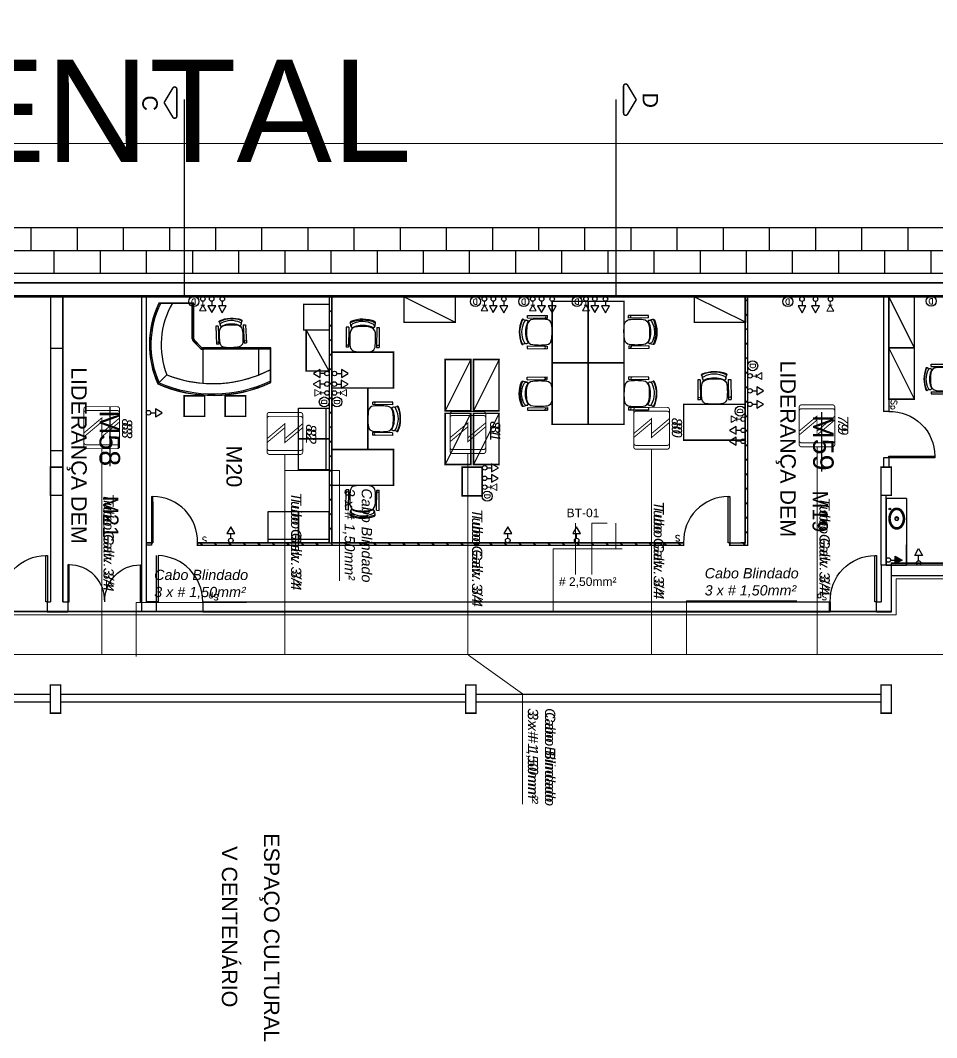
# Model space of a CAD drawing. Header units: metres. Extents: x -331 to 2982, y 362 to 2539.
# Drawn here: x 2813.47 to 2831.34, y 1406.36 to 1426.2 of the extents above; entities that cross this region are included whole.
import ezdxf
from ezdxf.enums import TextEntityAlignment as Align

# ---------------------------------------------------------------- set-up
doc = ezdxf.new("R2010")
doc.units = ezdxf.units.M
doc.layers.get('0').update_dxf_attribs({"color": 251})
for name, color, linetype in [('CX', 251, 'Continuous'), ('DET. FUMAÇA', 1, 'Continuous'), ('Div', 251, 'Continuous'), ('mobiliario', 251, 'Continuous'), ('Pis', 251, 'Continuous')]:
    doc.layers.add(name, color=color, linetype=linetype)
doc.layers.add('EL-PONTOS', color=251, linetype='Continuous', lineweight=30)
doc.layers.add('EL-TELEFONE', color=251, linetype='Continuous', lineweight=20)
doc.styles.add('ARIAL', font='arial.ttf')
doc.styles.add('DESTAQUE', font='arial.ttf', dxfattribs={"height": 0.4})
doc.styles.add('ROMANS', font='romans.shx', dxfattribs={"width": 0.9, "height": 0.07})
doc.styles.get("Standard").update_dxf_attribs({"font": 'arial.ttf', "height": 0.3})

# ---------------------------------------------------------------- blocks, each defined once
blk = doc.blocks.new('Detector de fumaça')
at = {"layer": 'DET. FUMAÇA', "linetype": 'Continuous', "lineweight": 15, "const_width": 0.01870277497772515}
blk.add_lwpolyline([(774.59948291868, 539.8157648447526), (775.2490596285452, 539.8157648447526, -0.414213562373095), (775.2958165659895, 539.7690079073084), (775.2958165659895, 539.1669315525518, -0.414213562373095), (775.2490596285452, 539.1201746151075), (774.59948291868, 539.1201746151075, -0.414213562373095), (774.5527259812357, 539.1669315525518), (774.5527259812357, 539.7690079073084, -0.414213562373095)], format="xyb", close=True, dxfattribs=at)
blk.add_lwpolyline([(774.7729620717275, 539.8157648447526), (775.0644559117889, 539.46796972993), (774.7729620717275, 539.46796972993), (775.0644559117889, 539.1201746151075)], dxfattribs=at)
blk = doc.blocks.new('rett')
at = {"color": 2, "linetype": 'Continuous', "lineweight": 15}
blk.add_line((813.9660645629535, 2203.000419129855), (814.2623575708391, 2203.000419129855), dxfattribs=at)
at = {"layer": 'Div', "color": 2, "linetype": 'Continuous', "lineweight": 15}
for p, q in [((813.6454584484123, 2202.002690364971), (813.6454584484123, 2203.000419129855)), ((813.9660645629542, 2202.002690364971), (813.9660645629535, 2203.000419129855)), ((814.4346317089877, 2202.501554747413), (814.4346317089874, 2203.000419129855))]:
    blk.add_line(p, q, dxfattribs=at)
blk.add_lwpolyline([(813.2136611509295, 2201.294788682367), (813.2136611509295, 2202.501554747413), (814.5599219802248, 2202.501554747413)], dxfattribs=at)
at = {"layer": 'Div', "color": 2, "linetype": 'Continuous', "lineweight": 15, "char_height": 0.1682977584436248, "attachment_point": 1}
for s, insert in [('\\pxqc;\\PBT-01{\\fArial|b0|i1|c0|p34;  }', (808.1902414873588, 2203.568620138259)), ('\\pxqc;\\P\\pi-0.92701,l1.92701,t1.92701;#^I2,50mm²', (808.1979214959712, 2202.227331624766))]:
    blk.add_mtext_dynamic_manual_height_columns(s, width=11.20762391848375, gutter_width=2.10372198054531, heights=[0], dxfattribs=dict(at, insert=insert))
blk = doc.blocks.new('derw')
at = {"layer": 'Div', "color": 2, "linetype": 'Continuous', "lineweight": 15}
blk.add_lwpolyline([(814.4189921522002, 2191.529581289617), (814.4189921522002, 2192.588913395118), (816.5705472743985, 2192.588913395118)], dxfattribs=at)
at = {"layer": 'Div', "color": 2, "linetype": 'Continuous', "lineweight": 15, "insert": (814.7715363855286, 2193.224066991034), "char_height": 0.2, "attachment_point": 1}
blk.add_mtext_dynamic_manual_height_columns('{\\fArial|b0|i1|c0|p34;Cabo Blindado \\P3 x # 1,50mm²}', width=13.3188035564217, gutter_width=2.5, heights=[0], dxfattribs=at)
blk = doc.blocks.new('porta .9')
at = {"layer": 'CX', "ltscale": 8}
blk.add_lwpolyline([(0, 0), (0.03000000000000114, 0), (0.03000000000000114, 0.9000000000000057), (0, 0.9000000000000057)], close=True, dxfattribs=at)
at = {"layer": 'CX', "color": 1, "ltscale": 8}
blk.add_arc((0.02999999999984482, 0.02949999999984243), 0.8705000000001633, 358.0579561378514, 89.99999999999024, dxfattribs=at)
blk = doc.blocks.new('mesa_dep')
at = {"layer": 'mobiliario'}
for p, q in [((995.3682769701263, 976.0591178208633), (995.1918013764935, 976.2334962442255)), ((996.763170004866, 975.5365985433364), (996.763170004866, 976.2100996377349)), ((996.7671700048668, 975.5325985433365), (996.7671700048668, 976.2125985433358)), ((996.7671700048668, 975.5325985433365), (996.7671700048668, 975.952129416286)), ((995.8875419557908, 975.4089589330297), (996.020679040781, 975.54209601802)), ((995.8875419557908, 975.4089589330297), (996.020679040781, 975.54209601802)), ((995.9059267321018, 975.3905741567187), (996.039063817092, 975.523711241709)), ((995.9087551592265, 975.3877457295939), (996.0418922442168, 975.5208828145842)), ((995.9087551592265, 975.3877457295939), (996.0418922442168, 975.5208828145842)), ((996.0701765154645, 975.5625985433362), (996.7671700048668, 975.5625985433362)), ((996.0701765154645, 975.5625985433362), (996.7671700048668, 975.5625985433362)), ((996.0701765154645, 975.5365985433364), (996.763170004866, 975.5365985433364)), ((996.0701765154645, 975.5325985433365), (996.7671700048668, 975.5325985433365)), ((996.0701765154645, 975.5325985433365), (996.7671700048668, 975.5325985433365)), ((995.2044640751756, 975.3495985433365), (995.8970394304743, 975.3495985433365)), ((995.8670394304745, 975.3495985433365), (995.8670394304745, 975.3594614583471)), ((995.8670394304745, 974.0325985433365), (995.8670394304745, 975.3594614583471)), ((995.8670394304745, 974.2625985433369), (995.8670394304745, 975.3495985433365)), ((995.8930394304743, 974.0365985433364), (995.8930394304743, 975.3594614583471)), ((995.8970394304743, 975.3495985433365), (995.8970394304743, 975.3594614583471)), ((995.8970394304743, 974.0325985433365), (995.8970394304743, 975.3594614583471)), ((995.8970394304743, 974.2625985433369), (995.8970394304743, 975.3495985433365)), ((995.3683698111117, 974.2625985433369), (995.8970394304743, 974.2625985433369)), ((995.8970394304743, 974.0325985433365), (995.8970394304743, 974.2625985433369)), ((995.2170394304749, 974.0325985433356), (995.4734054865803, 974.0325985433356)), ((995.217039430474, 974.0325985433365), (995.8970394304743, 974.0325985433365)), ((995.2195904151959, 974.0365985433364), (995.8930394304743, 974.0365985433364)), ((995.4734054865803, 974.0325985433365), (995.8970394304743, 974.0325985433365))]:
    blk.add_line(p, q, dxfattribs=at)
for centre, radius, start, end in [((995.9573716136092, 974.5559825120272), 1.843949595209317, 63.94937376990688, 114.5306266353332), ((995.9573716136092, 974.5559825120272), 1.843949595209317, 63.94937376990688, 114.5306266353332), ((995.9573716136092, 974.5559825120272), 1.843949595209317, 63.94937376990688, 114.5306266353332), ((995.9573716136092, 974.5559825120272), 1.839949595209317, 64.02710490875198, 114.4832740253409), ((995.9573716136092, 974.5559825120272), 1.813949595209317, 63.48524425692066, 114.1700145388668), ((995.9573716136092, 974.5559825120272), 1.813949595209317, 63.48524425692066, 114.1700145388668), ((997.6399119563139, 975.1609755738382), 2.672741289281968, 156.3417068390619, 204.9722757218581), ((997.6399119563139, 975.1609755738391), 2.672741289281968, 156.3417068390619, 204.9722757218581), ((997.6399119563139, 975.1609755738391), 2.668741289281968, 156.3745194624929, 204.9175490790388), ((997.6399119563139, 975.1609755738382), 2.642741289281968, 156.5907197799249, 205.2755604760055), ((997.6399119563139, 975.1609755738391), 2.642741289281968, 156.5907197799249, 205.2755604760055), ((995.9566291546553, 974.5530448178743), 1.616915020455713, 59.91471910294003, 111.3382593494867), ((995.9566291546553, 974.5530448178743), 1.616915020455713, 59.91471910294003, 111.3382593494867), ((997.6399119563139, 975.1609755738382), 2.442741289281968, 158.4275149946345, 207.5117580671921), ((997.6399119563139, 975.1609755738391), 2.442741289281968, 158.4275149946345, 175.5713407159571), ((996.0701765154645, 975.4925985433365), 0.07, 90, 134.999999999917), ((996.0701765154645, 975.4925985433365), 0.07, 90, 134.999999999917), ((996.0701765154645, 975.4925985433365), 0.044, 90, 134.999999999917), ((996.0701765154645, 975.4925985433365), 0.04000000000000001, 90, 134.999999999917), ((996.0701765154645, 975.4925985433365), 0.04000000000000001, 90, 134.999999999917), ((997.6399119563139, 975.1609755738391), 2.442741289281968, 175.5713407158526, 201.5784068974446), ((995.9370394304742, 975.3594614583471), 0.07, 134.999999999917, 180), ((995.9370394304742, 975.3594614583471), 0.07, 134.999999999917, 180), ((995.9370394304742, 975.3594614583471), 0.044, 134.999999999917, 180), ((995.9370394304742, 975.3594614583471), 0.04000000000000001, 134.999999999917, 180), ((995.9370394304742, 975.3594614583471), 0.04000000000000001, 134.999999999917, 180), ((997.6399119563139, 975.1609755738391), 2.442741289281968, 201.5784068974857, 207.5117580671921)]:
    blk.add_arc(centre, radius, start, end, dxfattribs=at)
blk = doc.blocks.new('P42254')
for p, q in [((-0.3225000000000193, 0.5337166262908042), (-0.3224999999999909, 0.1428408039607092)), ((-0.2725000000000222, 0.5337166262908042), (-0.3225000000000122, 0.5337166262907971)), ((-0.2725000000000222, 0.5337166262908042), (-0.272500000000008, 0.1428408039607092)), ((-0.05000000000003979, 0.548610037780584), (-0.05000000000003979, 0.5676862150645618)), ((0.04999999999995453, 0.548610037780584), (0.04999999999996163, 0.5676862150645618)), ((0.2724999999999937, 0.5337166262908255), (0.2725000000000009, 0.1428408039607234)), ((0.2724999999999937, 0.5337166262908255), (0.3224999999999767, 0.5337166262908255)), ((0.3224999999999767, 0.5337166262908255), (0.3224999999999909, 0.1428408039607305)), ((-0.272500000000008, 0.1428408039607092), (-0.3224999999999909, 0.1428408039607092)), ((0.2725000000000009, 0.1428408039607376), (0.3224999999999909, 0.1428408039607376))]:
    blk.add_line(p, q)
for points in [[(0.2410430299691768, 0.611337424790996, 0.481357114588381), (0.2353935931790829, 0.6461917563621853, 0.0971185534649401), (-5.684341886080801e-14, 0.6914665459933502, 0.0971185534649401), (-0.2353935931791966, 0.6461917563621071, 0.481357114588381), (-0.2410430299692905, 0.6113374247909107)], [(-0.050000000000054, 0.567686215064569, 0.1007845010133871), (-0.196299437266191, 0.5251130263126029, -0.4950497619058564), (-0.2251417698316232, 0.5385257952628208), (-0.2407315225934781, 0.6095242155897864, -0.3659634040807862), (-0.2286829860448663, 0.6323597260903924, -0.09440041459954891), (-8.526512829121202e-14, 0.6776226169418891, -0.09440041459954891), (0.228682986044717, 0.632359726090371, -0.3659634040807862), (0.2407315225933644, 0.6095242155898646), (0.2251417698315521, 0.538525795262899, -0.4950497619058566), (0.1962994372661342, 0.5251130263126953, 0.1007845010133808), (0.04999999999996163, 0.5676862150645832, 0.1007845010133808)], [(0.2257748339115722, 0.5414088781656687, 0.3446420822161809), (0.1991074845994234, 0.5969489443959048, 0.1068001061275379), (-4.263256414560601e-14, 0.6470640050547516, 0.1068001061275379), (-0.1991074845995016, 0.5969489443958267, 0.3446420822161809), (-0.225774833911629, 0.5414088781655835)]]:
    blk.add_lwpolyline(points, format="xyb")
blk.add_lwpolyline([(-0.1394036727383181, 0.5391381310162444, 0.3408170527193457), (-0.2460799928597908, 0.4265258920495114, 0.05523048927777615), (-0.243614737142849, 0.1512242988695576, 0.3286428494189207), (-0.1623662529428458, 0.06476714932999528, 0.09094962199575911), (0.1623662529428458, 0.06476714933003791, 0.3286428494189167), (0.2436147371428419, 0.1512242988696073, 0.05523048927777615), (0.2460799928597339, 0.4265258920495612, 0.3408170527193564), (0.1394036727382399, 0.5391381310162799, 0.07791666295720588)], format="xyb", close=True)
for centre, radius, start, end in [((3.552713678800501e-14, 0.02254350295989127), 0.5474227865412027, 84.75946689320956, 95.24053310680613), ((-0.2952526953960088, 0.2065933329813348), 0.02772009877218626, 190.5973069978184, 265.3498529282113), ((-0.2997473046039119, 0.2065933329813348), 0.02772009877218626, 274.6501470717887, 349.4026930021816), ((0.29974730460399, 0.2065933329813632), 0.02772009877218626, 190.5973069978184, 265.3498529282113), ((0.295252695396087, 0.2065933329813632), 0.02772009877218626, 274.6501470717887, 349.4026930021816)]:
    blk.add_arc(centre, radius, start, end)
blk = doc.blocks.new('cad')
at = {"layer": 'mobiliario', "color": 2, "xscale": -0.8999999999996506, "yscale": 0.900000000000091, "zscale": 0.9, "rotation": 134.9824189609743}
blk.add_blockref('P42254', (995.6098371998472, 975.5580356599969), dxfattribs=at)
blk = doc.blocks.new('BNMBV')
at = {"layer": 'EL-PONTOS'}
blk.add_line((462.9542343579263, 120.093273753655), (463.1766279579262, 120.093273753655), dxfattribs=at)
blk.add_lwpolyline([(463.5096846132858, 120.0932737536548), (463.1766279579257, 120.2855641032824), (463.1766279579257, 119.9009834040276)], close=True, dxfattribs=at)
blk = doc.blocks.new('DGDSG')
at = {"layer": 'EL-TELEFONE'}
for p, q in [((462.9591539300152, 117.9616728362843), (463.1489962235704, 117.9616728362843)), ((463.1489962235704, 117.8667516895068), (463.1489962235704, 118.0565939830619))]:
    blk.add_line(p, q, dxfattribs=at)
blk.add_lwpolyline([(463.1489962235704, 117.9616728362844), (463.4337596639034, 117.7972645873527), (463.4337596639034, 118.1260810852158)], close=True, dxfattribs=at)
blk = doc.blocks.new('HJFHJF')
at = {"layer": 'EL-PONTOS'}
blk.add_line((462.944285977289, 118.6918417860195), (463.1666795772893, 118.6918417860195), dxfattribs=at)
blk.add_lwpolyline([(463.5002699772895, 118.6918417860195), (463.1666795772899, 118.8844402932586), (463.1666795772899, 118.4992432787803)], close=True, dxfattribs=at)
blk.add_solid([(463.1666795772893, 118.4992432787805), (463.1666795772893, 118.8844402932586), (463.5002699772893, 118.6918417860195)], dxfattribs=at)

msp = doc.modelspace()

# ---------------------------------------------------------------- hatches: boundary and pattern name
at = {"layer": 'Pis'}
h = msp.add_hatch(dxfattribs=at)
h.set_pattern_fill('JIS_LC_20', color=256, scale=0.01, angle=270, style=0)
h.set_pattern_definition([(314.9999999999999, (1842.730064618298, 2415.423267192641), (0.1414213562373096, 0.1414213562373094), []), (314.9999999999999, (1842.730064618298, 2415.419267192641), (0.1414213562373096, 0.1414213562373094), [])])
edge = h.paths.add_edge_path()
edge.add_line((2819.541149366004, 1420.915130808466), (2819.491149366004, 1420.915130808466))
edge.add_line((2819.491149366004, 1420.915130808466), (2819.491149366003, 1416.015130808466))
edge.add_line((2819.491149366003, 1416.015130808466), (2816.921149366022, 1416.015130808471))
edge.add_line((2816.921149366022, 1416.015130808471), (2816.921149366022, 1415.965130808466))
edge.add_line((2816.921149366022, 1415.965130808467), (2826.401149366005, 1415.965130808466))
edge.add_line((2826.401149366004, 1415.965130808466), (2826.401149366004, 1416.015130808458))
edge.add_line((2826.401149366004, 1416.015130808458), (2819.541149366004, 1416.015130808466))
edge.add_line((2819.541149366004, 1416.015130808466), (2819.541149366004, 1420.915130808466))
edge.add_line((2819.541149366004, 1420.915130808466), (2819.491149366004, 1420.915130808466))
h = msp.add_hatch(dxfattribs=at)
h.set_pattern_fill('JIS_LC_20', color=256, scale=0.01, angle=270, style=0)
h.set_pattern_definition([(314.9999999999999, (3800.203454381519, 2385.926215556172), (0.1414213562373096, 0.1414213562373094), []), (314.9999999999999, (3800.203454381519, 2385.922215556172), (0.1414213562373096, 0.1414213562373094), [])])
edge = h.paths.add_edge_path()
edge.add_line((2827.651149366004, 1420.915130808466), (2827.601149366004, 1420.915130808466))
edge.add_line((2827.601149366004, 1420.915130808466), (2827.601149366, 1416.015130808466))
edge.add_line((2827.601149366, 1416.015130808466), (2827.301149366004, 1416.015130808467))
edge.add_line((2827.301149366004, 1416.015130808466), (2827.301149366004, 1415.965130808466))
edge.add_line((2827.301149366004, 1415.965130808466), (2827.651149366004, 1415.965130808466))
edge.add_line((2827.651149366004, 1415.965130808466), (2827.651149366004, 1420.915130808466))
edge.add_line((2827.651149366004, 1420.915130808466), (2827.601149366004, 1420.915130808466))

# ---------------------------------------------------------------- linework, layer by layer
at = {"lineweight": 0}
msp.add_line((2816.051149366021, 1416.81513080845), (2816.051149366021, 1416.01513080845), dxfattribs=at)
for points in [[(2795.241149366137, 1393.705130808604), (2795.241149366137, 1421.085130808604), (2835.776149366137, 1421.085130808604)], [(2835.776149366137, 1415.615130808604), (2830.451149366137, 1415.615130808604), (2830.451149366137, 1414.675130808603), (2803.276149366137, 1414.675130808603), (2803.276149366137, 1418.200130808604), (2801.676149366137, 1418.200130808604), (2801.676149366137, 1396.635130808603), (2795.241149366137, 1396.635130808603)]]:
    msp.add_lwpolyline(points, dxfattribs=at)
for points in [[(2814.251149366137, 1413.240130808604), (2814.251149366137, 1412.690130808604), (2814.051149366137, 1412.690130808604), (2814.051149366137, 1413.240130808604)], [(2822.351149366137, 1413.240130808604), (2822.351149366137, 1412.690130808604), (2822.151149366137, 1412.690130808604), (2822.151149366137, 1413.240130808604)], [(2830.451149366137, 1413.240130808604), (2830.451149366137, 1412.690130808604), (2830.251149366137, 1412.690130808604), (2830.251149366137, 1413.240130808604)]]:
    msp.add_lwpolyline(points, close=True, dxfattribs=at)
at = {"layer": 'DET. FUMAÇA', "color": 3, "linetype": 'Continuous', "lineweight": 15}
msp.add_lwpolyline([(2840.416122347545, 1415.311590963983), (2830.546608128208, 1415.311590963983), (2830.546608128208, 1414.611447314716), (2801.798026681101, 1414.611447314716), (2801.798026681101, 1396.910451789991), (2830.48813554727, 1396.910451789991), (2830.48813554727, 1317.819532137752), (2851.734899906006, 1317.819532137752), (2851.734899906006, 1316.1833062354)], dxfattribs=at)
at = {"layer": 'Div', "lineweight": 0}
for p, q in [((2830.301149366004, 1420.815130808466), (2830.301149366004, 1418.574803613736)), ((2830.401149366004, 1420.815130808466), (2830.401149366004, 1418.574803613736)), ((2830.401149366004, 1418.574803613736), (2830.301149366004, 1418.574803613736)), ((2830.301149366004, 1417.674803613736), (2830.301149366004, 1417.490130808467)), ((2830.401149366004, 1417.674803613736), (2830.301149366004, 1417.674803613736)), ((2830.401149366004, 1417.674803613736), (2830.401149366004, 1417.490130808467)), ((2817.391149366004, 1416.015130808466), (2819.491149366004, 1416.015130808466)), ((2827.301149366004, 1416.015130808466), (2827.601149366004, 1416.015130808466)), ((2817.391149366004, 1415.965130808466), (2826.401149366004, 1415.965130808466)), ((2827.301149366004, 1415.965130808466), (2827.651149366004, 1415.965130808466))]:
    msp.add_line(p, q, dxfattribs=at)
at = {"layer": 'Div', "color": 150, "linetype": 'Continuous', "lineweight": 0}
for p, q in [((2815.053578117891, 1417.850336511591), (2815.053578117891, 1413.834109680384)), ((2825.776473258685, 1417.837793723058), (2825.776473258685, 1413.834109680384)), ((2829.002555378062, 1417.886189954281), (2829.002555378061, 1413.834109680384)), ((2818.624432908393, 1417.738258962723), (2818.624432908393, 1413.834109680384)), ((2822.193895315652, 1417.755659165607), (2822.193895315652, 1413.834109680384)), ((2802.40923259896, 1413.834109680384), (2840.249268356314, 1413.834109680384))]:
    msp.add_line(p, q, dxfattribs=at)
at = {"layer": 'Div', "color": 230, "linetype": 'Continuous', "lineweight": 0}
msp.add_lwpolyline([(2795.596317751199, 1370.834545312882), (2795.596317751199, 1422.803846404564, -0.4142135623730951), (2796.596317751199, 1423.803846404564), (2832.97784527352, 1423.803846404564, 0.414213562373095), (2833.97784527352, 1424.803846404564), (2833.97784527352, 1444.455909063007, -0.414213562373095), (2834.97784527352, 1445.455909063007), (2844.600745879966, 1445.455909063007, -0.414213562373095), (2845.600745879966, 1444.455909063007), (2845.600745879966, 1423.562805518037, 0.414213562373095), (2846.600745879966, 1422.562805518037), (2856.043722739516, 1422.562805518037, -0.4142135623730951), (2857.043722739516, 1421.562805518037), (2857.043722739516, 1399.808760826745, 0.4142135623730951), (2858.043722739516, 1398.808760826745), (2864.976802588932, 1398.808760826745, -0.414213562373095), (2865.976802588932, 1397.808760826745), (2865.976802588932, 1393.565262432423, -0.414213562373095), (2864.976802588932, 1392.565262432423), (2858.043722739516, 1392.565262432423, 0.414213562373095), (2857.043722739516, 1391.565262432423), (2857.043722739516, 1315.76330235576, -0.414213562373095)], format="xyb", dxfattribs=at)
at = {"layer": 'Div', "color": 2, "linetype": 'Continuous', "lineweight": 15}
msp.add_lwpolyline([(2822.202637041427, 1413.823879841659), (2823.261969146928, 1413.065937007686), (2823.261969146928, 1410.914381885488)], dxfattribs=at)
at = {"layer": 'Pis'}
for p, q in [((2816.663056958605, 1424.657735882144), (2816.663056958605, 1420.835130808467)), ((2825.081262924212, 1424.657735882144), (2825.081262924212, 1420.835130808467)), ((2794.351149366004, 1422.165130808467), (2835.731149366004, 1422.165130808467)), ((2813.671149366004, 1422.165130808467), (2813.671149366004, 1421.715130808467)), ((2814.121149366004, 1422.165130808467), (2814.121149366004, 1422.165130808467)), ((2814.571149366004, 1422.165130808467), (2814.571149366004, 1421.715130808467)), ((2815.021149366004, 1422.165130808467), (2815.021149366004, 1422.165130808467)), ((2815.471149366004, 1422.165130808467), (2815.471149366004, 1421.715130808467)), ((2815.921149366004, 1422.165130808467), (2815.921149366004, 1422.165130808467)), ((2816.371149366004, 1422.165130808467), (2816.371149366004, 1421.715130808467)), ((2816.821149366004, 1422.165130808467), (2816.821149366004, 1422.165130808467)), ((2817.271149366004, 1422.165130808467), (2817.271149366004, 1421.715130808467)), ((2817.721149366004, 1422.165130808467), (2817.721149366004, 1422.165130808467)), ((2818.171149366004, 1422.165130808467), (2818.171149366004, 1421.715130808467)), ((2818.621149366004, 1422.165130808467), (2818.621149366004, 1422.165130808467)), ((2819.071149366004, 1422.165130808467), (2819.071149366004, 1421.715130808467)), ((2819.521149366004, 1422.165130808467), (2819.521149366004, 1422.165130808467)), ((2819.971149366004, 1422.165130808467), (2819.971149366004, 1421.715130808467)), ((2820.421149366004, 1422.165130808467), (2820.421149366004, 1422.165130808467)), ((2820.871149366003, 1422.165130808467), (2820.871149366003, 1421.715130808467)), ((2821.321149366004, 1422.165130808467), (2821.321149366004, 1422.165130808467)), ((2821.771149366004, 1422.165130808467), (2821.771149366004, 1421.715130808467)), ((2822.221149366004, 1422.165130808467), (2822.221149366004, 1422.165130808467)), ((2822.671149366004, 1422.165130808467), (2822.671149366004, 1421.715130808467)), ((2823.121149366003, 1422.165130808467), (2823.121149366003, 1422.165130808467)), ((2823.571149366004, 1422.165130808467), (2823.571149366004, 1421.715130808467)), ((2824.021149366004, 1422.165130808467), (2824.021149366004, 1422.165130808467)), ((2824.471149366004, 1422.165130808467), (2824.471149366004, 1421.715130808467)), ((2824.921149366004, 1422.165130808467), (2824.921149366004, 1422.165130808467)), ((2825.371149366004, 1422.165130808467), (2825.371149366004, 1421.715130808467)), ((2825.821149366004, 1422.165130808467), (2825.821149366004, 1422.165130808467)), ((2826.271149366004, 1422.165130808467), (2826.271149366004, 1421.715130808467)), ((2826.721149366004, 1422.165130808467), (2826.721149366004, 1422.165130808467)), ((2827.171149366004, 1422.165130808467), (2827.171149366004, 1421.715130808467)), ((2827.621149366004, 1422.165130808467), (2827.621149366004, 1422.165130808467)), ((2828.071149366004, 1422.165130808467), (2828.071149366004, 1421.715130808467)), ((2828.521149366004, 1422.165130808467), (2828.521149366004, 1422.165130808467)), ((2828.971149366004, 1422.165130808467), (2828.971149366004, 1421.715130808467)), ((2829.421149366004, 1422.165130808467), (2829.421149366004, 1422.165130808467)), ((2829.871149366003, 1422.165130808467), (2829.871149366003, 1421.715130808467)), ((2830.321149366004, 1422.165130808467), (2830.321149366004, 1422.165130808467)), ((2830.771149366004, 1422.165130808467), (2830.771149366004, 1421.715130808467)), ((2831.221149366004, 1422.165130808467), (2831.221149366004, 1422.165130808467)), ((2794.351149366004, 1421.715130808467), (2835.731149366004, 1421.715130808467)), ((2814.121149366004, 1421.715130808467), (2814.121149366004, 1421.265130808466)), ((2815.021149366004, 1421.715130808467), (2815.021149366004, 1421.265130808466)), ((2815.921149366004, 1421.715130808467), (2815.921149366004, 1421.265130808466)), ((2816.821149366004, 1421.715130808467), (2816.821149366004, 1421.265130808466)), ((2817.721149366004, 1421.715130808467), (2817.721149366004, 1421.265130808466)), ((2818.621149366004, 1421.715130808467), (2818.621149366004, 1421.265130808466)), ((2819.521149366004, 1421.715130808467), (2819.521149366004, 1421.265130808466)), ((2820.421149366004, 1421.715130808467), (2820.421149366004, 1421.265130808466)), ((2821.321149366004, 1421.715130808467), (2821.321149366004, 1421.265130808466)), ((2822.221149366004, 1421.715130808467), (2822.221149366004, 1421.265130808466)), ((2823.121149366003, 1421.715130808467), (2823.121149366003, 1421.265130808466)), ((2824.021149366004, 1421.715130808467), (2824.021149366004, 1421.265130808466)), ((2824.921149366004, 1421.715130808467), (2824.921149366004, 1421.265130808466)), ((2825.821149366004, 1421.715130808467), (2825.821149366004, 1421.265130808466)), ((2826.721149366004, 1421.715130808467), (2826.721149366004, 1421.265130808466)), ((2827.621149366004, 1421.715130808467), (2827.621149366004, 1421.265130808466)), ((2828.521149366004, 1421.715130808467), (2828.521149366004, 1421.265130808466)), ((2829.421149366004, 1421.715130808467), (2829.421149366004, 1421.265130808466)), ((2830.321149366004, 1421.715130808467), (2830.321149366004, 1421.265130808466)), ((2831.221149366004, 1421.715130808467), (2831.221149366004, 1421.265130808466)), ((2835.731149366004, 1421.265130808467), (2794.801149366004, 1421.265130808466)), ((2795.241149366004, 1420.835130808467), (2835.731149366004, 1420.835130808467)), ((2798.001149366004, 1420.815130808467), (2835.731149366004, 1420.815130808466)), ((2814.051649366003, 1420.835130808468), (2835.731149366004, 1420.835130808467)), ((2814.051649366004, 1420.815130808467), (2814.051649366004, 1417.025130808467)), ((2814.051649366003, 1420.815130808467), (2814.051649366004, 1417.490130808467)), ((2814.051649366004, 1420.815130808465), (2835.731149366004, 1420.815130808466)), ((2814.051649366004, 1420.815130808467), (2814.051649366003, 1419.805130808467)), ((2814.051649366003, 1420.815130808467), (2814.051649366003, 1419.805130808467)), ((2814.291149366004, 1420.815130808467), (2814.291149366004, 1414.865130808467)), ((2814.291149366004, 1417.490130808467), (2814.291149366004, 1420.815130808467)), ((2814.291149366004, 1420.815130808467), (2814.291149366004, 1419.805130808467)), ((2814.291149366004, 1419.805130808467), (2814.291149366004, 1420.815130808467)), ((2815.831149366004, 1420.815130808467), (2815.831149366004, 1414.665130808467)), ((2815.921149366004, 1420.815130808467), (2815.921149366004, 1414.865130808467)), ((2820.551149366004, 1420.815130808466), (2818.219726831482, 1420.815130808466)), ((2819.491149366004, 1420.815130808465), (2819.491149366004, 1416.015130808466)), ((2819.541149366004, 1420.815130808465), (2819.541149366004, 1416.015130808466)), ((2820.948516527818, 1420.815130808466), (2821.948516527818, 1420.315130808466)), ((2826.611149366004, 1420.815130808466), (2827.611149366004, 1420.315130808466)), ((2830.301149366004, 1420.815130808466), (2830.301149366004, 1418.574803613736)), ((2830.401149366004, 1420.815130808466), (2830.401149366004, 1418.574803613736)), ((2830.901149366004, 1419.815130808466), (2830.401149366004, 1420.815130808466)), ((2819.491149366004, 1419.365130808466), (2819.041149366004, 1420.165130808466)), ((2814.291149366004, 1419.805130808467), (2814.051649366004, 1419.805130808467)), ((2830.901149366004, 1418.815130808466), (2830.401149366004, 1419.815130808466)), ((2822.251149366004, 1419.590130808466), (2821.751149366004, 1418.590130808466)), ((2822.801149366004, 1419.590130808466), (2822.301149366004, 1418.590130808466)), ((2815.216561792065, 1417.510784072122), (2815.216561792065, 1418.659914762059)), ((2818.891149366004, 1418.040130808467), (2818.891149366004, 1418.640130808467)), ((2818.891149366004, 1418.040130808467), (2818.891149366004, 1418.640130808467)), ((2818.891149366004, 1418.640130808467), (2819.491149366004, 1418.640130808467)), ((2819.421149366004, 1418.640130808467), (2819.421149366004, 1418.040130808467)), ((2819.491149366004, 1418.640130808467), (2819.491149366004, 1418.040130808467)), ((2829.094275055126, 1417.402960599151), (2829.094275055126, 1418.562022398441)), ((2830.401149366004, 1418.574803613736), (2830.301149366004, 1418.574803613736)), ((2822.251149366004, 1418.540130808467), (2821.751149366004, 1417.540130808467)), ((2822.801149366004, 1418.540130808467), (2822.301149366004, 1417.540130808467)), ((2818.891149366004, 1417.440130808467), (2818.891149366004, 1418.040130808467)), ((2818.891149366004, 1417.440130808467), (2818.891149366004, 1418.040130808467)), ((2818.891149366004, 1418.040130808467), (2819.491149366004, 1418.040130808467)), ((2819.491149366004, 1418.040130808467), (2818.891149366004, 1418.040130808467)), ((2819.421149366004, 1418.040130808467), (2819.421149366004, 1417.440130808467)), ((2819.491149366004, 1418.040130808467), (2819.491149366004, 1417.440130808467)), ((2814.051649366003, 1417.805130808467), (2814.051649366004, 1417.025130808467)), ((2814.051649366004, 1417.805130808467), (2814.051649366004, 1417.490130808467)), ((2814.291149366004, 1417.805130808467), (2814.051649366003, 1417.805130808467)), ((2814.291149366004, 1417.805130808467), (2814.291149366004, 1414.865130808467)), ((2814.291149366004, 1417.490130808467), (2814.291149366004, 1417.805130808467)), ((2814.291149366004, 1414.865130808467), (2814.291149366004, 1417.805130808467)), ((2830.301149366004, 1417.674803613736), (2830.301149366004, 1417.490130808467)), ((2830.401149366004, 1417.674803613736), (2830.301149366004, 1417.674803613736)), ((2830.401149366004, 1417.674803613736), (2830.401149366004, 1417.490130808467)), ((2814.051649366004, 1417.490130808467), (2814.291149366004, 1417.490130808467)), ((2814.051649366004, 1417.490130808467), (2814.291149366004, 1417.490130808467)), ((2819.491149366004, 1417.440130808467), (2818.891149366004, 1417.440130808467)), ((2814.051649366004, 1416.940130808467), (2814.051649366004, 1414.865130808467)), ((2814.051649366004, 1416.940130808467), (2814.051649366004, 1414.865130808467)), ((2816.021149366021, 1416.915130808451), (2816.021149366004, 1416.015130808451)), ((2816.021149366021, 1416.915130808451), (2816.051149366017, 1416.915130808451)), ((2816.051149366021, 1416.015130808451), (2816.051149366017, 1416.915130808451)), ((2816.051149366021, 1416.81513080845), (2816.051149366021, 1416.015130808451)), ((2827.271149366004, 1416.015130808466), (2827.271149366008, 1416.915130808466)), ((2827.271149366008, 1416.915130808466), (2827.301149366004, 1416.915130808466)), ((2827.301149366004, 1416.915130808466), (2827.301149366021, 1416.015130808467)), ((2830.251149366004, 1415.575130808467), (2830.251149366004, 1416.940130808466)), ((2830.351149366003, 1415.575130808467), (2830.351149366004, 1416.940130808466)), ((2830.351198462513, 1416.87513081051), (2830.351149366003, 1415.575130808467)), ((2830.746149454159, 1416.87513081051), (2830.351198462513, 1416.87513081051)), ((2830.746149454159, 1416.87513081051), (2830.746153616578, 1415.575147252903)), ((2818.891149366003, 1416.615130808466), (2818.291149366003, 1416.615130808466)), ((2818.291149366003, 1416.615130808466), (2818.291149366003, 1416.015130808466)), ((2819.491149366003, 1416.615130808466), (2818.891149366003, 1416.615130808466)), ((2818.891149366003, 1416.615130808466), (2818.891149366003, 1416.015130808466)), ((2818.891149366003, 1416.015130808466), (2818.891149366003, 1416.615130808466)), ((2819.491149366003, 1416.015130808466), (2819.491149366003, 1416.615130808466)), ((2816.021149366004, 1416.015130808471), (2815.921149366004, 1416.015130808471)), ((2815.921149366004, 1416.015130808471), (2816.021149366004, 1416.015130808471)), ((2816.051149366021, 1416.015130808451), (2816.021149366021, 1416.015130808451)), ((2816.021149366021, 1416.015130808451), (2816.051149366021, 1416.015130808451)), ((2816.021149366004, 1416.015130808451), (2816.051149366021, 1416.015130808451)), ((2816.021149366004, 1416.015130808471), (2816.021149366004, 1415.965130808466)), ((2817.391149366003, 1416.015130808466), (2819.491149366004, 1416.015130808466)), ((2818.291149366003, 1416.085130808466), (2818.891149366003, 1416.085130808466)), ((2818.291149366003, 1416.015130808466), (2818.891149366003, 1416.015130808466)), ((2818.891149366003, 1416.085130808466), (2819.491149366003, 1416.085130808466)), ((2818.891149366003, 1416.015130808466), (2819.491149366003, 1416.015130808466)), ((2827.301149366004, 1416.015130808466), (2827.271149366004, 1416.015130808466)), ((2827.301149366004, 1416.015130808466), (2827.601149366004, 1416.015130808466)), ((2816.021149366004, 1415.965130808467), (2815.921149366004, 1415.965130808466)), ((2817.391149366003, 1415.965130808466), (2826.401149366004, 1415.965130808466)), ((2827.301149366004, 1415.965130808466), (2827.651149366004, 1415.965130808466)), ((2830.746183951602, 1415.575147254166), (2830.746183951602, 1415.975147254166)), ((2816.121149366004, 1414.865130808467), (2816.121149366004, 1415.765130808467)), ((2816.151149366004, 1415.765130808467), (2816.151149366004, 1414.865130808467)), ((2834.676149366004, 1415.575130808467), (2830.251149366004, 1415.575130808467)), ((2830.251149366004, 1415.575130808467), (2830.251149366004, 1414.865130808467)), ((2830.351149366003, 1415.575130808467), (2830.746149366012, 1415.575147252726)), ((2830.451149366004, 1415.375130808467), (2830.451149366004, 1414.665130808467)), ((2830.451149366004, 1415.375130808467), (2834.676149366004, 1415.375130808467)), ((2830.451149366004, 1415.375130808467), (2830.451149366004, 1414.665130808467)), ((2813.991149366004, 1414.865130808467), (2813.991149366004, 1414.665130808467)), ((2813.991149366004, 1414.865130808467), (2814.051649366004, 1414.865130808467)), ((2813.991149366004, 1414.865130808467), (2813.991149366004, 1414.665130808467)), ((2813.991149366004, 1414.865130808467), (2814.051649366004, 1414.865130808467)), ((2814.291149366004, 1414.865130808467), (2814.391149366004, 1414.865130808467)), ((2814.291149366004, 1414.865130808467), (2814.391149366004, 1414.865130808467)), ((2814.391149366004, 1414.865130808467), (2814.391149366004, 1414.665130808467)), ((2814.391149366004, 1414.865130808467), (2814.391149366004, 1414.665130808467)), ((2816.121149366004, 1414.865130808467), (2815.921149366004, 1414.865130808467)), ((2816.121149366004, 1414.665130808467), (2816.121149366004, 1414.865130808467)), ((2816.151149366004, 1414.865130808467), (2816.121149366004, 1414.865130808467)), ((2817.021149366004, 1414.865130808467), (2829.261149366004, 1414.865130808467)), ((2817.021149366004, 1414.865130808467), (2817.021149366004, 1414.665130808467)), ((2829.241149366004, 1414.845130808467), (2829.241149366004, 1414.685130808466)), ((2829.261149366004, 1414.865130808467), (2829.261149366004, 1414.665130808467)), ((2830.161149366004, 1414.665130808467), (2830.161149366004, 1414.865130808467)), ((2830.161149366004, 1414.865130808467), (2830.251149366004, 1414.865130808467)), ((2813.991149366004, 1414.665130808467), (2814.391149366004, 1414.665130808467)), ((2813.991149366004, 1414.665130808467), (2814.391149366004, 1414.665130808467)), ((2816.121149366004, 1414.665130808467), (2815.831149366004, 1414.665130808467)), ((2817.021149366004, 1414.665130808467), (2823.901149366004, 1414.665130808467)), ((2823.901149366004, 1414.665130808467), (2825.951149366004, 1414.665130808467)), ((2825.951149366004, 1414.665130808467), (2829.261149366004, 1414.665130808467)), ((2830.161149366004, 1414.665130808467), (2830.451149366004, 1414.665130808467)), ((2814.051149366004, 1413.055130808467), (2806.151149366004, 1413.055130808467)), ((2822.151149366004, 1413.055130808467), (2814.251149366004, 1413.055130808467)), ((2830.251149366004, 1413.055130808467), (2822.351149366004, 1413.055130808467)), ((2814.051149366004, 1412.905130808467), (2806.151149366004, 1412.905130808467)), ((2822.151149366004, 1412.905130808467), (2814.251149366004, 1412.905130808467)), ((2830.251149366004, 1412.905130808467), (2822.351149366004, 1412.905130808467))]:
    msp.add_line(p, q, dxfattribs=at)
at = {"layer": 'Pis', "const_width": 0.03}
for points in [[(2816.268786640185, 1424.599653645736), (2816.439728243777, 1424.88455631839, -0.7606672851537164), (2816.516378159804, 1424.863325520736), (2816.516378159804, 1424.335981770736, -0.7606672851537164), (2816.439728243777, 1424.314750973082), (2816.268786640185, 1424.599653645736)], [(2825.47775414833, 1424.657735882144), (2825.306812544738, 1424.942638554798, 0.7606672851537164), (2825.230162628712, 1424.921407757144), (2825.230162628712, 1424.394064007144, 0.7606672851537164), (2825.306812544738, 1424.37283320949), (2825.47775414833, 1424.657735882144)], [(2830.462294079054, 1416.328714037728, -0.3591786563961976), (2830.462180565326, 1416.64243640394)], [(2830.478609989015, 1416.342190876313, -0.3591687241997205), (2830.478511210046, 1416.628977426598)], [(2830.462180565326, 1416.64243640394, -0.4723933750135079), (2830.651927549791, 1416.642436442768)], [(2830.478511210046, 1416.628977426598, -0.4725267432397926), (2830.635625623083, 1416.62894270349)], [(2830.635625623083, 1416.62894270349, -0.3589741346190575), (2830.635597438221, 1416.342311050857)], [(2830.651927549791, 1416.642436442768, -0.3589745292015598), (2830.651927926892, 1416.328851884168)], [(2830.534380323649, 1416.485643966259, -0.9999999999999999), (2830.579727813918, 1416.48564399349)], [(2830.651927926892, 1416.328851884168, -0.4716991497528448), (2830.462294079054, 1416.328714037728)], [(2830.635597438221, 1416.342311050857, -0.4717006962182343), (2830.478609989015, 1416.342190876313)]]:
    msp.add_lwpolyline(points, format="xyb", dxfattribs=at)
for points in [[(2795.241149366137, 1393.705130808604), (2795.241149366137, 1421.085130808604), (2835.776149366137, 1421.085130808604)], [(2819.491149366004, 1420.815130808465), (2819.491149366003, 1416.015130808466), (2816.921149366022, 1416.015130808471), (2816.921149366022, 1415.965130808467), (2826.401149366004, 1415.965130808466), (2826.401149366004, 1416.015130808458), (2819.541149366004, 1416.015130808466), (2819.541149366004, 1420.815130808465)], [(2819.491149366004, 1420.843091559034), (2819.491149366004, 1420.839091559034)], [(2827.601149366003, 1420.815130808466), (2827.601149366, 1416.015130808466), (2827.301149366004, 1416.015130808467), (2827.301149366003, 1415.965130808466), (2827.651149366004, 1415.965130808466), (2827.651149366004, 1420.815130808466)], [(2835.776149366137, 1415.615130808604), (2830.451149366137, 1415.615130808604), (2830.451149366137, 1414.675130808604), (2803.276149366137, 1414.675130808604), (2803.276149366137, 1418.200130808604), (2801.676149366137, 1418.200130808604), (2801.676149366137, 1396.635130808604), (2795.241149366137, 1396.635130808604)]]:
    msp.add_lwpolyline(points, dxfattribs=at)
for points in [[(2821.948516527818, 1420.315130808466), (2821.948516527818, 1420.815130808466), (2820.948516527818, 1420.815130808466), (2820.948516527818, 1420.315130808466)], [(2827.611149366004, 1420.315130808466), (2827.611149366004, 1420.815130808466), (2826.611149366004, 1420.815130808466), (2826.611149366004, 1420.315130808466)], [(2830.401149366004, 1420.815130808466), (2830.901149366004, 1420.815130808466), (2830.901149366004, 1419.815130808466), (2830.401149366004, 1419.815130808466)], [(2818.991149366004, 1420.665130808466), (2818.991149366004, 1420.165130808466), (2819.491149366004, 1420.165130808466), (2819.491149366004, 1420.665130808466)], [(2824.537522826123, 1420.724611107339), (2824.537522826123, 1419.524611107339), (2823.837522826123, 1419.524611107339), (2823.837522826123, 1420.724611107339)], [(2824.537522826123, 1420.724611107339), (2824.537522826123, 1419.524611107339), (2825.237522826123, 1419.524611107339), (2825.237522826123, 1420.724611107339)], [(2819.491149366004, 1420.165130808466), (2819.041149366004, 1420.165130808466), (2819.041149366004, 1419.365130808466), (2819.491149366004, 1419.365130808466)], [(2820.741149366004, 1419.034481811439), (2819.541149366004, 1419.034481811439), (2819.541149366004, 1419.734481811439), (2820.741149366004, 1419.734481811439)], [(2830.401149366004, 1419.815130808466), (2830.901149366004, 1419.815130808466), (2830.901149366004, 1418.815130808466), (2830.401149366004, 1418.815130808466)], [(2821.751149366004, 1418.590130808466), (2822.251149366004, 1418.590130808466), (2822.251149366004, 1419.590130808466), (2821.751149366004, 1419.590130808466)], [(2822.301149366004, 1418.590130808466), (2822.801149366004, 1418.590130808466), (2822.801149366004, 1419.590130808466), (2822.301149366004, 1419.590130808466)], [(2824.537522826123, 1418.324611107339), (2824.537522826123, 1419.524611107339), (2823.837522826123, 1419.524611107339), (2823.837522826123, 1418.324611107339)], [(2824.537522826123, 1418.324611107339), (2824.537522826123, 1419.524611107339), (2825.237522826123, 1419.524611107339), (2825.237522826123, 1418.324611107339)], [(2819.541149366004, 1417.834481811439), (2819.541149366004, 1419.034481811439), (2820.241149366004, 1419.034481811439), (2820.241149366004, 1417.834481811439)], [(2816.659777467061, 1418.88100141825), (2816.659777467061, 1418.48100141825), (2817.059777467061, 1418.48100141825), (2817.059777467061, 1418.88100141825)], [(2817.459777467061, 1418.88100141825), (2817.459777467061, 1418.48100141825), (2817.859777467061, 1418.48100141825), (2817.859777467061, 1418.88100141825)], [(2826.401149366001, 1418.015130808466), (2827.601149366002, 1418.015130808466), (2827.601149366002, 1418.715130808466), (2826.401149366001, 1418.715130808466)], [(2821.751149366004, 1417.540130808467), (2822.251149366004, 1417.540130808467), (2822.251149366004, 1418.540130808467), (2821.751149366004, 1418.540130808467)], [(2822.301149366004, 1417.540130808467), (2822.801149366004, 1417.540130808467), (2822.801149366004, 1418.540130808467), (2822.301149366004, 1418.540130808467)], [(2819.541149366004, 1417.834481811439), (2820.741149366004, 1417.834481811439), (2820.741149366004, 1417.13448181144), (2819.541149366004, 1417.13448181144)], [(2814.051649366004, 1416.940130808467), (2814.051649366004, 1417.490130808467), (2814.291149366004, 1417.490130808467), (2814.291149366004, 1416.940130808467)], [(2814.051649366004, 1416.940130808467), (2814.051649366004, 1417.490130808467), (2814.291149366004, 1417.490130808467), (2814.291149366004, 1416.940130808467)], [(2814.051649366003, 1416.940130808467), (2814.051649366003, 1417.490130808467), (2814.291149366004, 1417.490130808467), (2814.291149366004, 1416.940130808467)], [(2822.471149366003, 1417.490130808467), (2822.471149366003, 1416.930130808467), (2822.081149366004, 1416.930130808467), (2822.081149366004, 1417.490130808467)], [(2830.251149366004, 1416.940130808466), (2830.251149366004, 1417.490130808467), (2830.451149366004, 1417.490130808467), (2830.451149366004, 1416.940130808466)], [(2814.251149366137, 1413.240130808604), (2814.251149366137, 1412.690130808604), (2814.051149366137, 1412.690130808604), (2814.051149366137, 1413.240130808604)], [(2814.051149366004, 1412.690130808467), (2814.051149366004, 1413.240130808467), (2814.251149366004, 1413.240130808467), (2814.251149366004, 1412.690130808467)], [(2822.351149366137, 1413.240130808604), (2822.351149366137, 1412.690130808604), (2822.151149366137, 1412.690130808604), (2822.151149366137, 1413.240130808604)], [(2822.151149366004, 1412.690130808466), (2822.151149366004, 1413.240130808467), (2822.351149366004, 1413.240130808467), (2822.351149366004, 1412.690130808466)], [(2830.451149366137, 1413.240130808604), (2830.451149366137, 1412.690130808604), (2830.251149366137, 1412.690130808604), (2830.251149366137, 1413.240130808604)], [(2830.251149366004, 1412.690130808466), (2830.251149366004, 1413.240130808467), (2830.451149366004, 1413.240130808467), (2830.451149366004, 1412.690130808466)]]:
    msp.add_lwpolyline(points, close=True, dxfattribs=at)
msp.add_lwpolyline([(2830.557054048601, 1416.519252963746, -1.732057465490803), (2830.527947733164, 1416.468839664246, -0.5773480498908473)], format="xyb", close=True, dxfattribs=at)
at = {"layer": 'Pis'}
for centre, radius in [((2816.849172055253, 1420.721105317685), 0.09750623514569869), ((2817.024560806827, 1420.769938902747), 0.04435929087958357), ((2817.197720541626, 1420.770771517586), 0.04435929087958357), ((2817.403925833894, 1420.768970398219), 0.04435929087958357), ((2822.340818609531, 1420.721105317685), 0.09750623514569869), ((2822.516207361105, 1420.769938902746), 0.04435929087958357), ((2822.689367095904, 1420.770771517586), 0.04435929087958357), ((2822.895572388172, 1420.768970398218), 0.04435929087958357), ((2823.282769047482, 1420.721105317685), 0.09750623514569869), ((2823.458157799056, 1420.769938902747), 0.04435929087958357), ((2823.631317533855, 1420.770771517586), 0.04435929087958357), ((2823.837522826123, 1420.768970398219), 0.04435929087958357), ((2824.321672712168, 1420.721105317685), 0.09750623514569869), ((2824.497061463742, 1420.769938902747), 0.04435929087958357), ((2824.670221198541, 1420.770771517586), 0.04435929087958357), ((2824.87642649081, 1420.768970398219), 0.04435929087958357), ((2828.433613497127, 1420.71762457332), 0.09750623514569869), ((2828.709962718572, 1420.767796925666), 0.04435929087958357), ((2828.973303996506, 1420.767796925666), 0.04435929087958357), ((2829.264495101085, 1420.767796925666), 0.04435929087958357), ((2831.230298208925, 1420.727294486857), 0.09750623514569869), ((2827.748655601149, 1419.467664612145), 0.09750623514569869), ((2819.446790075124, 1419.3164432335), 0.04435929087958357), ((2819.592564063338, 1419.3164432335), 0.04435929087958357), ((2819.444988955756, 1419.110237941231), 0.04435929087958357), ((2819.590762943971, 1419.110237941231), 0.04435929087958357), ((2827.695508656883, 1419.269663190979), 0.04435929087958357), ((2819.445158511595, 1418.937078206432), 0.04435929087958357), ((2819.59159555881, 1418.937078206432), 0.04435929087958357), ((2827.695508656883, 1418.9784720864), 0.04435929087958357), ((2819.393643130858, 1418.761689454858), 0.09750623514569869), ((2819.640429143872, 1418.761689454858), 0.09750623514569869), ((2827.695508656883, 1418.715130808466), 0.04435929087958357), ((2815.965508656883, 1418.551112799297), 0.04435929087958357), ((2827.503643130856, 1418.58287797075), 0.09750623514569869), ((2827.561652967763, 1418.426774111812), 0.04435929087958357), ((2827.561652967763, 1418.207252100875), 0.04435929087958357), ((2827.561652967762, 1417.994937215089), 0.04435929087958357), ((2822.522564063338, 1417.477521087072), 0.04435929087958357), ((2822.520762943971, 1417.271315794804), 0.04435929087958357), ((2822.570429143871, 1416.922767308431), 0.09750623514569869), ((2822.52159555881, 1417.098156060005), 0.04435929087958357), ((2830.424256237051, 1416.673060241575), 0.0175), ((2817.569544366745, 1416.059490099342), 0.04435929087958357), ((2822.971149366004, 1416.059490099342), 0.04435929087958357), ((2824.314550647112, 1416.059490099342), 0.04435929087958357), ((2830.395508656883, 1415.678525918757), 0.04435929087958357), ((2830.98437855585, 1415.619490099346), 0.04435929087958357)]:
    msp.add_circle(centre, radius, dxfattribs=at)
for centre, radius, start, end in [((2816.051149366021, 1416.04463080845), 0.8705000000005612, 358.0579561378669, 89.99999999997007), ((2827.271149366004, 1416.044630808466), 0.8705000000005612, 90, 181.9420438621191), ((2816.120632124624, 1414.865130808466), 0.9005172413802711, 359.9999999999421, 88.05795613779699)]:
    msp.add_arc(centre, radius, start, end, dxfattribs=at)

# ---------------------------------------------------------------- block references
at = {"layer": 'DET. FUMAÇA', "linetype": 'Continuous', "lineweight": 0, "rotation": 270}
for p in [(2275.58560838796, 2193.222153077581), (2275.58560838796, 2193.14615307758), (2279.156463178464, 2193.110075528712), (2282.725925585722, 2193.127475731597), (2286.308503528754, 2193.209610289048), (2286.308503528754, 2193.133610289048), (2289.534585648131, 2193.258006520271), (2289.534585648131, 2193.182006520271), (2279.156463178464, 2193.034075528712), (2282.725925585722, 2193.051475731597)]:
    msp.add_blockref('Detector de fumaça', p, dxfattribs=at)
at = {"layer": 'Div', "color": 150, "linetype": 'Continuous', "lineweight": 15, "rotation": 270}
msp.add_blockref('derw', (627.0985288485815, 2231.8457186424), dxfattribs=at)
at = {"layer": 'Div', "color": 150, "linetype": 'Continuous', "lineweight": 15}
for name, p in [('rett', (2010.644705371406, -786.6060655698891)), ('derw', (2001.303759057085, -777.7359408802356)), ('derw', (2012.040512064791, -777.7036372833561))]:
    msp.add_blockref(name, p, dxfattribs=at)
at = {"layer": 'Pis'}
for name, p, rotation in [('mesa_dep', (3792.381770598589, 423.9219133678853), 89.99999999999999), ('cad', (2769.085570113515, 2812.828115029702), 227.5769764727904), ('P42254', (2820.13790885614, 1419.684484958933), 359.3571089902043), ('P42254', (2823.887519678629, 1420.121370597476), 89.35710899021731), ('P42254', (2825.187525973617, 1418.927851617203), 269.3571089902173), ('P42254', (2820.191152513498, 1418.437722321303), 269.3571089902108), ('P42254', (2820.144389875868, 1417.184478663946), 179.3571089902043)]:
    msp.add_blockref(name, p, dxfattribs=dict(at, rotation=rotation))
for name, p, xscale, yscale, zscale, rotation in [('DGDSG', (2769.839891672316, 1605.909241183862), 0.4000000000000909, 0.4000000000000909, 0.4000000000000909, 270), ('BNMBV', (2769.160411040167, 1605.908105969866), 0.4000000000000909, 0.4000000000000909, 0.4000000000000909, 270), ('BNMBV', (2769.366616332435, 1605.906304850499), 0.4000000000000909, 0.4000000000000909, 0.4000000000000909, 270), ('DGDSG', (2775.331538226594, 1605.909241183863), 0.4000000000000909, 0.4000000000000909, 0.4000000000000909, 270), ('BNMBV', (2774.652057594445, 1605.908105969866), 0.4000000000000909, 0.4000000000000909, 0.4000000000000909, 270), ('BNMBV', (2774.858262886713, 1605.906304850499), 0.4000000000000909, 0.4000000000000909, 0.4000000000000909, 270), ('DGDSG', (2776.273488664545, 1605.909241183863), 0.4000000000000909, 0.4000000000000909, 0.4000000000000909, 270), ('BNMBV', (2775.594008032396, 1605.908105969866), 0.4000000000000909, 0.4000000000000909, 0.4000000000000909, 270), ('BNMBV', (2775.800213324665, 1605.906304850499), 0.4000000000000909, 0.4000000000000909, 0.4000000000000909, 270), ('DGDSG', (2777.312392329231, 1605.909241183863), 0.4000000000000909, 0.4000000000000909, 0.4000000000000909, 270), ('BNMBV', (2776.632911697082, 1605.908105969866), 0.4000000000000909, 0.4000000000000909, 0.4000000000000909, 270), ('BNMBV', (2776.83911698935, 1605.906304850499), 0.4000000000000909, 0.4000000000000909, 0.4000000000000909, 270), ('BNMBV', (2780.672653217112, 1605.905131377946), 0.4000000000000909, 0.4000000000000909, 0.4000000000000909, 270), ('BNMBV', (2780.935994495047, 1605.905131377947), 0.4000000000000909, 0.4000000000000909, 0.4000000000000909, 270), ('DGDSG', (2782.077506670042, 1605.907159879727), 0.4000000000000909, 0.4000000000000909, 0.4000000000000909, 270), ('BNMBV', (3004.584124527404, 1467.353752734959), 0.3999999999999773, 0.3999999999999773, 0.3999999999999773, 180), ('BNMBV', (3004.582323408037, 1467.14754744269), 0.3999999999999773, 0.3999999999999773, 0.3999999999999773, 180), ('DGDSG', (3004.584460792837, 1466.121747340443), 0.3999999999999773, 0.3999999999999773, 0.3999999999999773, 180), ('DGDSG', (3012.700955248879, 1465.611443246323), 0.3999999999999773, 0.3999999999999773, 0.3999999999999773, 180), ('BNMBV', (3012.698987420044, 1466.244561602334), 0.3999999999999773, 0.3999999999999773, 0.3999999999999773, 180), ('BNMBV', (3012.698987420043, 1466.032246716548), 0.3999999999999773, 0.3999999999999773, 0.3999999999999773, 180), ('BNMBV', (2865.606853868204, 1230.922155647062), 0.4000000000000909, 0.4000000000000909, 0.4000000000000909, 89.99999999999999), ('BNMBV', (2871.008458867463, 1230.922155647062), 0.4000000000000909, 0.4000000000000909, 0.4000000000000909, 89.99999999999999), ('BNMBV', (2872.351860148571, 1230.922155647062), 0.4000000000000909, 0.4000000000000909, 0.4000000000000909, 89.99999999999999), ('BNMBV', (2782.94706905439, 1230.497008412848), -0.4000000000000909, 0.3999999999999773, 0.4, 270), ('HJFHJF', (2645.262153556887, 1463.155262633277), -0.3999999999999773, 0.3999999999999773, 0.4, 179.9999999999674)]:
    msp.add_blockref(name, p, dxfattribs=dict(at, xscale=xscale, yscale=yscale, zscale=zscale, rotation=rotation))
at = {"layer": 'Pis', "xscale": -1}
for name, p, rotation in [('P42254', (2825.187525973617, 1420.121370597476), 270.6428910097827), ('cad', (1437.878705845126, 1405.45609792357), 224.9824189609813), ('P42254', (2827.004389875865, 1418.66513395596), 0.6428910097957443), ('P42254', (2823.887519678629, 1418.927851617203), 90.64289100978267), ('porta .9', (2830.401149366004, 1417.674803613736), 270)]:
    msp.add_blockref(name, p, dxfattribs=dict(at, rotation=rotation))
at = {"layer": 'Pis'}
for name, p, xscale, yscale, zscale in [('BNMBV', (2634.455229611058, 1371.27913373204), 0.3999999999999773, 0.3999999999999773, 0.3999999999999773), ('BNMBV', (2634.45342849169, 1371.072928439772), 0.3999999999999773, 0.3999999999999773, 0.3999999999999773), ('DGDSG', (2642.556145702822, 1372.082674759936), 0.3999999999999773, 0.3999999999999773, 0.3999999999999773), ('DGDSG', (2634.452293277694, 1371.752409071922), 0.3999999999999773, 0.3999999999999773, 0.3999999999999773), ('BNMBV', (2642.558174204602, 1370.941162584941), 0.3999999999999773, 0.3999999999999773, 0.3999999999999773), ('BNMBV', (2642.558174204603, 1370.677821307007), 0.3999999999999773, 0.3999999999999773, 0.3999999999999773), ('BNMBV', (2630.828174204603, 1370.513803297838), 0.3999999999999773, 0.3999999999999773, 0.3999999999999773), ('BNMBV', (2637.385229611058, 1369.440211585613), 0.3999999999999773, 0.3999999999999773, 0.3999999999999773), ('BNMBV', (2637.38342849169, 1369.234006293345), 0.3999999999999773, 0.3999999999999773, 0.3999999999999773), ('DGDSG', (2637.382293277694, 1369.913486925494), 0.3999999999999773, 0.3999999999999773, 0.3999999999999773), ('porta .9', (2814.391149366004, 1414.865130808467), 0.7994528043776654, 0.7994528043776654, 0.7994528043776654), ('porta .9', (2815.831149366004, 1414.865130808467), -0.7994528043776654, 0.7994528043776654, 0.7994528043776284)]:
    msp.add_blockref(name, p, dxfattribs=dict(at, xscale=xscale, yscale=yscale, zscale=zscale))
at = {"layer": 'Pis', "xscale": -1}
for p in [(2813.991649366004, 1414.865130808467), (2830.161149366004, 1414.865130808467)]:
    msp.add_blockref('porta .9', p, dxfattribs=at)

# ---------------------------------------------------------------- texts
at = {"layer": 'Div', "color": 3, "linetype": 'Continuous', "lineweight": 0, "char_height": 0.2, "attachment_point": 1, "rotation": 270}
for s, insert in [('{\\fArial|b0|i1|c0|p34;83}', (2815.648129652369, 1418.43593598813)), ('{\\fArial|b0|i1|c0|p34;81}', (2822.826592606409, 1418.386045863462)), ('{\\fArial|b0|i1|c0|p34;80}', (2826.371259175691, 1418.453256277483)), ('{\\fArial|b0|i1|c0|p34;80}', (2826.371259175691, 1418.377256277483)), ('{\\fArial|b0|i1|c0|p34;79}', (2829.613537127687, 1418.50135668822)), ('{\\fArial|b0|i1|c0|p34;79}', (2829.613537127687, 1418.42535668822)), ('{\\fArial|b0|i1|c0|p34;83}', (2815.648129652369, 1418.35993598813)), ('{\\fArial|b0|i1|c0|p34;82}', (2819.236824979359, 1418.325683693652)), ('{\\fArial|b0|i1|c0|p34;82}', (2819.236824979359, 1418.249683693652)), ('{\\fArial|b0|i1|c0|p34;81}', (2822.826592606409, 1418.310045863462))]:
    msp.add_mtext_dynamic_manual_height_columns(s, width=13.3188035564217, gutter_width=2.5, heights=[0], dxfattribs=dict(at, insert=insert))
at = {"layer": 'Div', "color": 2, "linetype": 'Continuous', "lineweight": 0, "char_height": 0.2, "attachment_point": 1, "rotation": 270}
for insert in [(2818.94636859309, 1416.996014990045), (2815.28746398012, 1416.972127485941), (2815.28746398012, 1416.896127485941), (2818.94636859309, 1416.920014990045), (2826.017033163372, 1416.822131709406), (2829.25134210945, 1416.899207736576), (2829.25134210945, 1416.823207736576), (2822.474985818831, 1416.672461335403), (2826.017033163372, 1416.746131709406), (2822.474985818831, 1416.596461335403)]:
    msp.add_mtext_dynamic_manual_height_columns('{\\fArial|b0|i1|c0|p34;Tubo Galv. 3/4 }', width=13.3188035564217, gutter_width=2.5, heights=[0], dxfattribs=dict(at, insert=insert))
at = {"layer": 'Div', "color": 2, "linetype": 'Continuous', "lineweight": 15, "char_height": 0.2, "attachment_point": 1, "rotation": 270}
for insert in [(2823.897122742844, 1412.789392774358), (2823.897122742844, 1412.713392774358)]:
    msp.add_mtext_dynamic_manual_height_columns('{\\fArial|b0|i1|c0|p34;Cabo Blindado \\P3 x # 1,50mm²}', width=13.3188035564217, gutter_width=2.5, heights=[0], dxfattribs=dict(at, insert=insert))
at = {"layer": 'Pis'}
for s, height, rotation, style, p in [('D', 0.1085765538838603, 180, 'ROMANS', (2816.895486861984, 1420.773124473476)), ('D', 0.1085765538838603, 180, 'ROMANS', (2822.387133416262, 1420.773124473476)), ('D', 0.1085765538838603, 180, 'ROMANS', (2823.329083854213, 1420.773124473476)), ('D', 0.1085765538838603, 180, 'ROMANS', (2824.3679875189, 1420.773124473476)), ('D', 0.1085765538838603, 180, 'ROMANS', (2828.479928303859, 1420.769643729111)), ('D', 0.1085765538838603, 180, 'ROMANS', (2831.276613015657, 1420.779313642648)), ('LIDERANÇA DEM', 0.3, 270, 'ARIAL', (2814.459954881624, 1419.441118567016)), ('D', 0.1085765538838603, 270, 'ROMANS', (2827.696636445359, 1419.513979418877)), ('LIDERANÇA DEM', 0.3, 270, 'DESTAQUE', (2828.287421153986, 1419.569620785089)), ('D', 0.1085765538838603, 89.99999999999999, 'ROMANS', (2819.445662286648, 1418.715374648126)), ('D', 0.1085765538838603, 270, 'ROMANS', (2819.588409988081, 1418.80800426159)), ('Sp', 0.117504, 267.4537693299242, 'ROMANS', (2830.447041964411, 1418.80503195325)), ('D', 0.1085765538838603, 89.99999999999999, 'ROMANS', (2827.555662286647, 1418.536563164018)), ('D', 0.1085765538838603, 270, 'ROMANS', (2822.518409988081, 1416.969082115162)), ('S', 0.117504, 180, 'ROMANS', (2817.107654341476, 1416.129259207649)), ('S', 0.117504, 180, 'ROMANS', (2826.335955706346, 1416.160794801566)), ('Sp', 0.117504, 180, 'ROMANS', (2817.329812224563, 1415.012539387041)), ('Sp', 0.117504, 180, 'ROMANS', (2829.19760215051, 1415.01676881966)), ('ESPAÇO CULTURAL ', 0.3, 270, 'DESTAQUE', (2818.217486014799, 1410.35110116237)), ('V CENTENÁRIO', 0.3, 270, 'DESTAQUE', (2817.395491451315, 1410.09624343769))]:
    msp.add_text(s, height=height, rotation=rotation, dxfattribs=dict(at, style=style)).set_placement(p)
for s, height, style, p in [('M58', 0.4, 'DESTAQUE', (2815.009772497792, 1418.052065813652)), ('M59', 0.4, 'DESTAQUE', (2828.926717740147, 1417.965690596327)), ('M20', 0.3, 'ARIAL', (2817.485115710454, 1417.504934178588)), ('M19', 0.3, 'ARIAL', (2828.914855825225, 1416.626726854132)), ('M21', 0.3, 'ARIAL', (2815.078809915942, 1416.518984451442))]:
    msp.add_text(s, height=height, rotation=270, dxfattribs=dict(at, style=style)).set_placement(p, align=Align.CENTER)
at = {"layer": 'Pis', "insert": (2811.16398715523, 1423.411797304145), "char_height": 2, "width": 19.86521628307726, "attachment_point": 8, "style": 'ARIAL'}
msp.add_mtext('MONUMENTAL', dxfattribs=at)
at = {"layer": 'Pis', "style": 'ARIAL'}
for tag, p in [('C', (2815.994324246684, 1424.588779869121)), ('D', (2825.752216541831, 1424.646862105529))]:
    msp.add_attdef(tag, text='A', height=0.3, rotation=270, dxfattribs=at).set_placement(p, align=Align.MIDDLE_CENTER)

doc.saveas('drawing.dxf')
